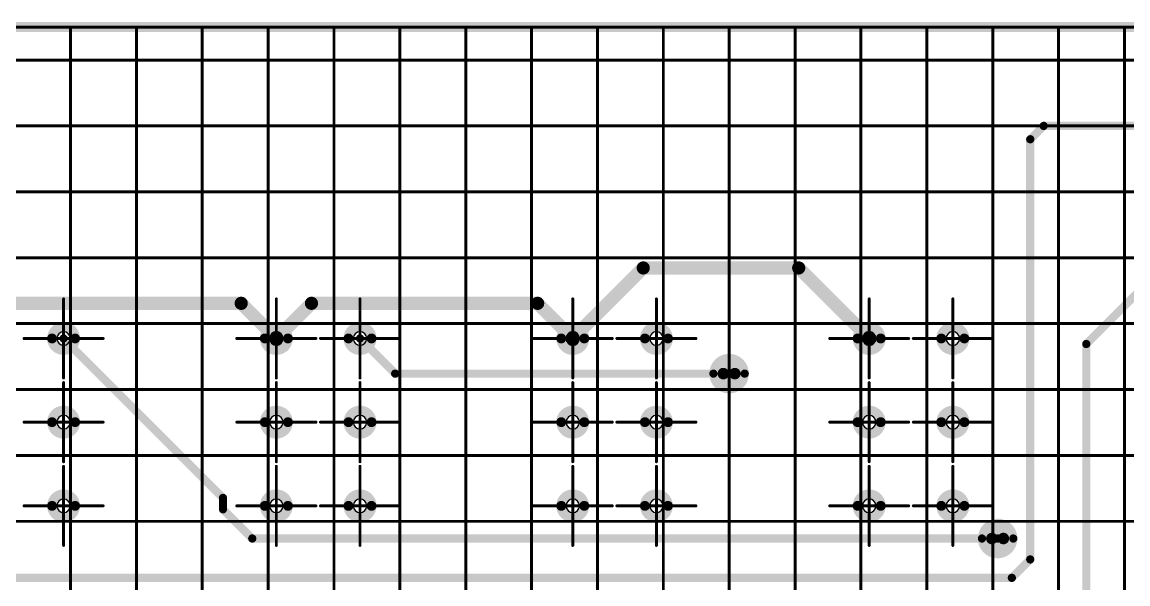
# Model space of a CAD drawing. Header units: millimetres. Extents: x 0 to 841, y 0 to 2540.
# Drawn here: x 616.1 to 683.2, y 2427.2 to 2461.3 of the extents above; entities that cross this region are included whole.
import ezdxf

# ---------------------------------------------------------------- set-up
doc = ezdxf.new("R2010")
doc.units = ezdxf.units.MM
for name, color, linetype in [('Mechanical11', 56, 'Continuous'), ('Mechanical12', 56, 'Continuous'), ('Mechanical7', 56, 'Continuous'), ('Mechanical9', 56, 'Continuous')]:
    doc.layers.add(name, color=color, linetype=linetype)

# ---------------------------------------------------------------- blocks, each defined once
blk = doc.blocks.new('BOASVIEW______B______L_____2__2_32_1_B_3')
at = {"layer": 'Mechanical11'}
for p, q in [((-193.736, -180.563), (-193.868, -180.652)), ((-193.58, -180.532), (-193.736, -180.563)), ((-193.424, -180.563), (-193.58, -180.532)), ((-193.58, -180.532), (-193.58, -180.94)), ((-193.58, -180.94), (-193.58, -180.532)), ((-193.292, -180.652), (-193.424, -180.563)), ((-188.656, -180.563), (-188.788, -180.652)), ((-188.5, -180.532), (-188.656, -180.563)), ((-188.344, -180.563), (-188.5, -180.532)), ((-188.5, -180.532), (-188.5, -180.94)), ((-188.5, -180.94), (-188.5, -180.532)), ((-188.212, -180.652), (-188.344, -180.563)), ((-175.736, -180.563), (-175.868, -180.652)), ((-175.58, -180.532), (-175.736, -180.563)), ((-175.424, -180.563), (-175.58, -180.532)), ((-175.58, -180.532), (-175.58, -180.94)), ((-175.58, -180.94), (-175.58, -180.532)), ((-175.292, -180.652), (-175.424, -180.563)), ((-170.656, -180.563), (-170.788, -180.652)), ((-170.5, -180.532), (-170.656, -180.563)), ((-170.344, -180.563), (-170.5, -180.532)), ((-170.5, -180.532), (-170.5, -180.94)), ((-170.5, -180.94), (-170.5, -180.532)), ((-170.212, -180.652), (-170.344, -180.563)), ((-157.736, -180.563), (-157.868, -180.652)), ((-157.58, -180.532), (-157.736, -180.563)), ((-157.424, -180.563), (-157.58, -180.532)), ((-157.58, -180.532), (-157.58, -180.94)), ((-157.58, -180.94), (-157.58, -180.532)), ((-157.292, -180.652), (-157.424, -180.563)), ((-152.656, -180.563), (-152.788, -180.652)), ((-152.5, -180.532), (-152.656, -180.563)), ((-152.344, -180.563), (-152.5, -180.532)), ((-152.5, -180.532), (-152.5, -180.94)), ((-152.5, -180.94), (-152.5, -180.532)), ((-152.212, -180.652), (-152.344, -180.563)), ((-139.736, -180.563), (-139.868, -180.652)), ((-139.58, -180.532), (-139.736, -180.563)), ((-139.424, -180.563), (-139.58, -180.532)), ((-139.58, -180.532), (-139.58, -180.94)), ((-139.58, -180.94), (-139.58, -180.532)), ((-139.292, -180.652), (-139.424, -180.563)), ((-193.957, -180.784), (-193.988, -180.94)), ((-193.988, -180.94), (-193.58, -180.94)), ((-193.58, -180.94), (-193.988, -180.94)), ((-193.988, -180.94), (-193.957, -181.096)), ((-193.868, -180.652), (-193.957, -180.784)), ((-193.957, -181.096), (-193.868, -181.228)), ((-193.868, -181.228), (-193.736, -181.317)), ((-193.58, -180.94), (-193.172, -180.94)), ((-193.58, -181.348), (-193.58, -180.94)), ((-193.203, -180.784), (-193.292, -180.652)), ((-193.172, -180.94), (-193.203, -180.784)), ((-188.877, -180.784), (-188.908, -180.94)), ((-188.908, -180.94), (-188.5, -180.94)), ((-188.5, -180.94), (-188.908, -180.94)), ((-188.908, -180.94), (-188.877, -181.096)), ((-188.788, -180.652), (-188.877, -180.784)), ((-188.877, -181.096), (-188.788, -181.228)), ((-188.788, -181.228), (-188.656, -181.317)), ((-188.5, -180.94), (-188.092, -180.94)), ((-188.5, -181.348), (-188.5, -180.94)), ((-188.123, -180.784), (-188.212, -180.652)), ((-188.092, -180.94), (-188.123, -180.784)), ((-175.957, -180.784), (-175.988, -180.94)), ((-175.988, -180.94), (-175.58, -180.94)), ((-175.58, -180.94), (-175.988, -180.94)), ((-175.988, -180.94), (-175.957, -181.096)), ((-175.868, -180.652), (-175.957, -180.784)), ((-175.957, -181.096), (-175.868, -181.228)), ((-175.868, -181.228), (-175.736, -181.317)), ((-175.58, -180.94), (-175.172, -180.94)), ((-175.58, -181.348), (-175.58, -180.94)), ((-175.203, -180.784), (-175.292, -180.652)), ((-175.172, -180.94), (-175.203, -180.784)), ((-170.877, -180.784), (-170.908, -180.94)), ((-170.908, -180.94), (-170.5, -180.94)), ((-170.5, -180.94), (-170.908, -180.94)), ((-170.908, -180.94), (-170.877, -181.096)), ((-170.788, -180.652), (-170.877, -180.784)), ((-170.877, -181.096), (-170.788, -181.228)), ((-170.788, -181.228), (-170.656, -181.317)), ((-170.5, -180.94), (-170.092, -180.94)), ((-170.5, -181.348), (-170.5, -180.94)), ((-170.123, -180.784), (-170.212, -180.652)), ((-170.092, -180.94), (-170.123, -180.784)), ((-157.957, -180.784), (-157.988, -180.94)), ((-157.988, -180.94), (-157.58, -180.94)), ((-157.58, -180.94), (-157.988, -180.94)), ((-157.988, -180.94), (-157.957, -181.096)), ((-157.868, -180.652), (-157.957, -180.784)), ((-157.957, -181.096), (-157.868, -181.228)), ((-157.868, -181.228), (-157.736, -181.317)), ((-157.58, -180.94), (-157.172, -180.94)), ((-157.58, -181.348), (-157.58, -180.94)), ((-157.203, -180.784), (-157.292, -180.652)), ((-157.172, -180.94), (-157.203, -180.784)), ((-152.877, -180.784), (-152.908, -180.94)), ((-152.908, -180.94), (-152.5, -180.94)), ((-152.5, -180.94), (-152.908, -180.94)), ((-152.908, -180.94), (-152.877, -181.096)), ((-152.788, -180.652), (-152.877, -180.784)), ((-152.877, -181.096), (-152.788, -181.228)), ((-152.788, -181.228), (-152.656, -181.317)), ((-152.5, -180.94), (-152.092, -180.94)), ((-152.5, -181.348), (-152.5, -180.94)), ((-152.123, -180.784), (-152.212, -180.652)), ((-152.092, -180.94), (-152.123, -180.784)), ((-139.957, -180.784), (-139.988, -180.94)), ((-139.988, -180.94), (-139.58, -180.94)), ((-139.58, -180.94), (-139.988, -180.94)), ((-139.988, -180.94), (-139.957, -181.096)), ((-139.868, -180.652), (-139.957, -180.784)), ((-139.957, -181.096), (-139.868, -181.228)), ((-139.868, -181.228), (-139.736, -181.317)), ((-139.58, -180.94), (-139.172, -180.94)), ((-139.58, -181.348), (-139.58, -180.94)), ((-139.203, -180.784), (-139.292, -180.652)), ((-139.172, -180.94), (-139.203, -180.784)), ((-193.736, -181.317), (-193.58, -181.348)), ((-188.656, -181.317), (-188.5, -181.348)), ((-175.736, -181.317), (-175.58, -181.348)), ((-170.656, -181.317), (-170.5, -181.348)), ((-157.736, -181.317), (-157.58, -181.348)), ((-152.656, -181.317), (-152.5, -181.348)), ((-139.736, -181.317), (-139.58, -181.348)), ((-193.957, -185.864), (-193.988, -186.02)), ((-193.868, -185.732), (-193.957, -185.864)), ((-193.736, -185.643), (-193.868, -185.732)), ((-193.58, -185.612), (-193.736, -185.643)), ((-193.424, -185.643), (-193.58, -185.612)), ((-193.58, -185.612), (-193.58, -186.02)), ((-193.58, -186.02), (-193.58, -185.612)), ((-193.292, -185.732), (-193.424, -185.643)), ((-193.203, -185.864), (-193.292, -185.732)), ((-193.172, -186.02), (-193.203, -185.864)), ((-188.877, -185.864), (-188.908, -186.02)), ((-188.788, -185.732), (-188.877, -185.864)), ((-188.656, -185.643), (-188.788, -185.732)), ((-188.5, -185.612), (-188.656, -185.643)), ((-188.344, -185.643), (-188.5, -185.612)), ((-188.5, -185.612), (-188.5, -186.02)), ((-188.5, -186.02), (-188.5, -185.612)), ((-188.212, -185.732), (-188.344, -185.643)), ((-188.123, -185.864), (-188.212, -185.732)), ((-188.092, -186.02), (-188.123, -185.864)), ((-175.957, -185.864), (-175.988, -186.02)), ((-175.868, -185.732), (-175.957, -185.864)), ((-175.736, -185.643), (-175.868, -185.732)), ((-175.58, -185.612), (-175.736, -185.643)), ((-175.424, -185.643), (-175.58, -185.612)), ((-175.58, -185.612), (-175.58, -186.02)), ((-175.58, -186.02), (-175.58, -185.612)), ((-175.292, -185.732), (-175.424, -185.643)), ((-175.203, -185.864), (-175.292, -185.732)), ((-175.172, -186.02), (-175.203, -185.864)), ((-170.877, -185.864), (-170.908, -186.02)), ((-170.788, -185.732), (-170.877, -185.864)), ((-170.656, -185.643), (-170.788, -185.732)), ((-170.5, -185.612), (-170.656, -185.643)), ((-170.344, -185.643), (-170.5, -185.612)), ((-170.5, -185.612), (-170.5, -186.02)), ((-170.5, -186.02), (-170.5, -185.612)), ((-170.212, -185.732), (-170.344, -185.643)), ((-170.123, -185.864), (-170.212, -185.732)), ((-170.092, -186.02), (-170.123, -185.864)), ((-157.957, -185.864), (-157.988, -186.02)), ((-157.868, -185.732), (-157.957, -185.864)), ((-157.736, -185.643), (-157.868, -185.732)), ((-157.58, -185.612), (-157.736, -185.643)), ((-157.424, -185.643), (-157.58, -185.612)), ((-157.58, -185.612), (-157.58, -186.02)), ((-157.58, -186.02), (-157.58, -185.612)), ((-157.292, -185.732), (-157.424, -185.643)), ((-157.203, -185.864), (-157.292, -185.732)), ((-157.172, -186.02), (-157.203, -185.864)), ((-152.877, -185.864), (-152.908, -186.02)), ((-152.788, -185.732), (-152.877, -185.864)), ((-152.656, -185.643), (-152.788, -185.732)), ((-152.5, -185.612), (-152.656, -185.643)), ((-152.344, -185.643), (-152.5, -185.612)), ((-152.5, -185.612), (-152.5, -186.02)), ((-152.5, -186.02), (-152.5, -185.612)), ((-152.212, -185.732), (-152.344, -185.643)), ((-152.123, -185.864), (-152.212, -185.732)), ((-152.092, -186.02), (-152.123, -185.864)), ((-139.957, -185.864), (-139.988, -186.02)), ((-139.868, -185.732), (-139.957, -185.864)), ((-139.736, -185.643), (-139.868, -185.732)), ((-139.58, -185.612), (-139.736, -185.643)), ((-139.424, -185.643), (-139.58, -185.612)), ((-139.58, -185.612), (-139.58, -186.02)), ((-139.58, -186.02), (-139.58, -185.612)), ((-139.292, -185.732), (-139.424, -185.643)), ((-139.203, -185.864), (-139.292, -185.732)), ((-139.172, -186.02), (-139.203, -185.864)), ((-193.988, -186.02), (-193.58, -186.02)), ((-193.58, -186.02), (-193.988, -186.02)), ((-193.988, -186.02), (-193.957, -186.176)), ((-193.957, -186.176), (-193.868, -186.308)), ((-193.868, -186.308), (-193.736, -186.397)), ((-193.736, -186.397), (-193.58, -186.428)), ((-193.58, -186.02), (-193.172, -186.02)), ((-193.58, -186.428), (-193.58, -186.02)), ((-188.908, -186.02), (-188.5, -186.02)), ((-188.5, -186.02), (-188.908, -186.02)), ((-188.908, -186.02), (-188.877, -186.176)), ((-188.877, -186.176), (-188.788, -186.308)), ((-188.788, -186.308), (-188.656, -186.397)), ((-188.656, -186.397), (-188.5, -186.428)), ((-188.5, -186.02), (-188.092, -186.02)), ((-188.5, -186.428), (-188.5, -186.02)), ((-175.988, -186.02), (-175.58, -186.02)), ((-175.58, -186.02), (-175.988, -186.02)), ((-175.988, -186.02), (-175.957, -186.176)), ((-175.957, -186.176), (-175.868, -186.308)), ((-175.868, -186.308), (-175.736, -186.397)), ((-175.736, -186.397), (-175.58, -186.428)), ((-175.58, -186.02), (-175.172, -186.02)), ((-175.58, -186.428), (-175.58, -186.02)), ((-170.908, -186.02), (-170.5, -186.02)), ((-170.5, -186.02), (-170.908, -186.02)), ((-170.908, -186.02), (-170.877, -186.176)), ((-170.877, -186.176), (-170.788, -186.308)), ((-170.788, -186.308), (-170.656, -186.397)), ((-170.656, -186.397), (-170.5, -186.428)), ((-170.5, -186.02), (-170.092, -186.02)), ((-170.5, -186.428), (-170.5, -186.02)), ((-157.988, -186.02), (-157.58, -186.02)), ((-157.58, -186.02), (-157.988, -186.02)), ((-157.988, -186.02), (-157.957, -186.176)), ((-157.957, -186.176), (-157.868, -186.308)), ((-157.868, -186.308), (-157.736, -186.397)), ((-157.736, -186.397), (-157.58, -186.428)), ((-157.58, -186.02), (-157.172, -186.02)), ((-157.58, -186.428), (-157.58, -186.02)), ((-152.908, -186.02), (-152.5, -186.02)), ((-152.5, -186.02), (-152.908, -186.02)), ((-152.908, -186.02), (-152.877, -186.176)), ((-152.877, -186.176), (-152.788, -186.308)), ((-152.788, -186.308), (-152.656, -186.397)), ((-152.656, -186.397), (-152.5, -186.428)), ((-152.5, -186.02), (-152.092, -186.02)), ((-152.5, -186.428), (-152.5, -186.02)), ((-139.988, -186.02), (-139.58, -186.02)), ((-139.58, -186.02), (-139.988, -186.02)), ((-139.988, -186.02), (-139.957, -186.176)), ((-139.957, -186.176), (-139.868, -186.308)), ((-139.868, -186.308), (-139.736, -186.397)), ((-139.736, -186.397), (-139.58, -186.428)), ((-139.58, -186.02), (-139.172, -186.02)), ((-139.58, -186.428), (-139.58, -186.02)), ((-193.58, -190.692), (-193.736, -190.723)), ((-193.424, -190.723), (-193.58, -190.692)), ((-193.58, -190.692), (-193.58, -191.1)), ((-193.58, -191.1), (-193.58, -190.692)), ((-188.5, -190.692), (-188.656, -190.723)), ((-188.344, -190.723), (-188.5, -190.692)), ((-188.5, -190.692), (-188.5, -191.1)), ((-188.5, -191.1), (-188.5, -190.692)), ((-175.58, -190.692), (-175.736, -190.723)), ((-175.424, -190.723), (-175.58, -190.692)), ((-175.58, -190.692), (-175.58, -191.1)), ((-175.58, -191.1), (-175.58, -190.692)), ((-170.5, -190.692), (-170.656, -190.723)), ((-170.344, -190.723), (-170.5, -190.692)), ((-170.5, -190.692), (-170.5, -191.1)), ((-170.5, -191.1), (-170.5, -190.692)), ((-157.58, -190.692), (-157.736, -190.723)), ((-157.424, -190.723), (-157.58, -190.692)), ((-157.58, -190.692), (-157.58, -191.1)), ((-157.58, -191.1), (-157.58, -190.692)), ((-152.5, -190.692), (-152.656, -190.723)), ((-152.344, -190.723), (-152.5, -190.692)), ((-152.5, -190.692), (-152.5, -191.1)), ((-152.5, -191.1), (-152.5, -190.692)), ((-139.58, -190.692), (-139.736, -190.723)), ((-139.424, -190.723), (-139.58, -190.692)), ((-139.58, -190.692), (-139.58, -191.1)), ((-139.58, -191.1), (-139.58, -190.692)), ((-193.957, -190.944), (-193.988, -191.1)), ((-193.988, -191.1), (-193.58, -191.1)), ((-193.58, -191.1), (-193.988, -191.1)), ((-193.988, -191.1), (-193.957, -191.256)), ((-193.868, -190.812), (-193.957, -190.944)), ((-193.957, -191.256), (-193.868, -191.388)), ((-193.736, -190.723), (-193.868, -190.812)), ((-193.58, -191.1), (-193.172, -191.1)), ((-193.58, -191.508), (-193.58, -191.1)), ((-193.292, -190.812), (-193.424, -190.723)), ((-193.203, -190.944), (-193.292, -190.812)), ((-193.172, -191.1), (-193.203, -190.944)), ((-188.877, -190.944), (-188.908, -191.1)), ((-188.908, -191.1), (-188.5, -191.1)), ((-188.5, -191.1), (-188.908, -191.1)), ((-188.908, -191.1), (-188.877, -191.256)), ((-188.788, -190.812), (-188.877, -190.944)), ((-188.877, -191.256), (-188.788, -191.388)), ((-188.656, -190.723), (-188.788, -190.812)), ((-188.5, -191.1), (-188.092, -191.1)), ((-188.5, -191.508), (-188.5, -191.1)), ((-188.212, -190.812), (-188.344, -190.723)), ((-188.123, -190.944), (-188.212, -190.812)), ((-188.092, -191.1), (-188.123, -190.944)), ((-175.957, -190.944), (-175.988, -191.1)), ((-175.988, -191.1), (-175.58, -191.1)), ((-175.58, -191.1), (-175.988, -191.1)), ((-175.988, -191.1), (-175.957, -191.256)), ((-175.868, -190.812), (-175.957, -190.944)), ((-175.957, -191.256), (-175.868, -191.388)), ((-175.736, -190.723), (-175.868, -190.812)), ((-175.58, -191.1), (-175.172, -191.1)), ((-175.58, -191.508), (-175.58, -191.1)), ((-175.292, -190.812), (-175.424, -190.723)), ((-175.203, -190.944), (-175.292, -190.812)), ((-175.172, -191.1), (-175.203, -190.944)), ((-170.877, -190.944), (-170.908, -191.1)), ((-170.908, -191.1), (-170.5, -191.1)), ((-170.5, -191.1), (-170.908, -191.1)), ((-170.908, -191.1), (-170.877, -191.256)), ((-170.788, -190.812), (-170.877, -190.944)), ((-170.877, -191.256), (-170.788, -191.388)), ((-170.656, -190.723), (-170.788, -190.812)), ((-170.5, -191.1), (-170.092, -191.1)), ((-170.5, -191.508), (-170.5, -191.1)), ((-170.212, -190.812), (-170.344, -190.723)), ((-170.123, -190.944), (-170.212, -190.812)), ((-170.092, -191.1), (-170.123, -190.944)), ((-157.957, -190.944), (-157.988, -191.1)), ((-157.988, -191.1), (-157.58, -191.1)), ((-157.58, -191.1), (-157.988, -191.1)), ((-157.988, -191.1), (-157.957, -191.256)), ((-157.868, -190.812), (-157.957, -190.944)), ((-157.957, -191.256), (-157.868, -191.388)), ((-157.736, -190.723), (-157.868, -190.812)), ((-157.58, -191.1), (-157.172, -191.1)), ((-157.58, -191.508), (-157.58, -191.1)), ((-157.292, -190.812), (-157.424, -190.723)), ((-157.203, -190.944), (-157.292, -190.812)), ((-157.172, -191.1), (-157.203, -190.944)), ((-152.877, -190.944), (-152.908, -191.1)), ((-152.908, -191.1), (-152.5, -191.1)), ((-152.5, -191.1), (-152.908, -191.1)), ((-152.908, -191.1), (-152.877, -191.256)), ((-152.788, -190.812), (-152.877, -190.944)), ((-152.877, -191.256), (-152.788, -191.388)), ((-152.656, -190.723), (-152.788, -190.812)), ((-152.5, -191.1), (-152.092, -191.1)), ((-152.5, -191.508), (-152.5, -191.1)), ((-152.212, -190.812), (-152.344, -190.723)), ((-152.123, -190.944), (-152.212, -190.812)), ((-152.092, -191.1), (-152.123, -190.944)), ((-139.957, -190.944), (-139.988, -191.1)), ((-139.988, -191.1), (-139.58, -191.1)), ((-139.58, -191.1), (-139.988, -191.1)), ((-139.988, -191.1), (-139.957, -191.256)), ((-139.868, -190.812), (-139.957, -190.944)), ((-139.957, -191.256), (-139.868, -191.388)), ((-139.736, -190.723), (-139.868, -190.812)), ((-139.58, -191.1), (-139.172, -191.1)), ((-139.58, -191.508), (-139.58, -191.1)), ((-139.292, -190.812), (-139.424, -190.723)), ((-139.203, -190.944), (-139.292, -190.812)), ((-139.172, -191.1), (-139.203, -190.944)), ((-193.868, -191.388), (-193.736, -191.477)), ((-193.736, -191.477), (-193.58, -191.508)), ((-188.788, -191.388), (-188.656, -191.477)), ((-188.656, -191.477), (-188.5, -191.508)), ((-175.868, -191.388), (-175.736, -191.477)), ((-175.736, -191.477), (-175.58, -191.508)), ((-170.788, -191.388), (-170.656, -191.477)), ((-170.656, -191.477), (-170.5, -191.508)), ((-157.868, -191.388), (-157.736, -191.477)), ((-157.736, -191.477), (-157.58, -191.508)), ((-152.788, -191.388), (-152.656, -191.477)), ((-152.656, -191.477), (-152.5, -191.508)), ((-139.868, -191.388), (-139.736, -191.477)), ((-139.736, -191.477), (-139.58, -191.508))]:
    blk.add_line(p, q, dxfattribs=at)
for points, const_width in [([(-195.95, -178.958, 1), (-196.65, -178.958, 1)], 0.7), ([(-196.825, -178.958, 1), (-196.475, -178.958, 1)], 0.35), ([(-196.125, -178.958, 1), (-195.775, -178.958, 1)], 0.35), ([(-179.643, -188.966, 1), (-180.343, -188.966, 1)], 0.7), ([(-180.518, -188.966, 1), (-180.168, -188.966, 1)], 0.35), ([(-179.818, -188.966, 1), (-179.468, -188.966, 1)], 0.35)]:
    blk.add_lwpolyline(points, format="xyb", close=True, dxfattribs=dict(at, const_width=const_width))
at = {"layer": 'Mechanical12'}
for p, q in [((-193.172, -180.94), (-193.58, -180.94)), ((-193.58, -180.94), (-193.58, -181.348)), ((-193.424, -181.317), (-193.292, -181.228)), ((-193.292, -181.228), (-193.203, -181.096)), ((-193.203, -181.096), (-193.172, -180.94)), ((-188.092, -180.94), (-188.5, -180.94)), ((-188.5, -180.94), (-188.5, -181.348)), ((-188.344, -181.317), (-188.212, -181.228)), ((-188.212, -181.228), (-188.123, -181.096)), ((-188.123, -181.096), (-188.092, -180.94)), ((-175.172, -180.94), (-175.58, -180.94)), ((-175.58, -180.94), (-175.58, -181.348)), ((-175.424, -181.317), (-175.292, -181.228)), ((-175.292, -181.228), (-175.203, -181.096)), ((-175.203, -181.096), (-175.172, -180.94)), ((-170.092, -180.94), (-170.5, -180.94)), ((-170.5, -180.94), (-170.5, -181.348)), ((-170.344, -181.317), (-170.212, -181.228)), ((-170.212, -181.228), (-170.123, -181.096)), ((-170.123, -181.096), (-170.092, -180.94)), ((-157.172, -180.94), (-157.58, -180.94)), ((-157.58, -180.94), (-157.58, -181.348)), ((-157.424, -181.317), (-157.292, -181.228)), ((-157.292, -181.228), (-157.203, -181.096)), ((-157.203, -181.096), (-157.172, -180.94)), ((-152.092, -180.94), (-152.5, -180.94)), ((-152.5, -180.94), (-152.5, -181.348)), ((-152.344, -181.317), (-152.212, -181.228)), ((-152.212, -181.228), (-152.123, -181.096)), ((-152.123, -181.096), (-152.092, -180.94)), ((-139.172, -180.94), (-139.58, -180.94)), ((-139.58, -180.94), (-139.58, -181.348)), ((-139.424, -181.317), (-139.292, -181.228)), ((-139.292, -181.228), (-139.203, -181.096)), ((-139.203, -181.096), (-139.172, -180.94)), ((-193.58, -181.348), (-193.424, -181.317)), ((-188.5, -181.348), (-188.344, -181.317)), ((-175.58, -181.348), (-175.424, -181.317)), ((-170.5, -181.348), (-170.344, -181.317)), ((-157.58, -181.348), (-157.424, -181.317)), ((-152.5, -181.348), (-152.344, -181.317)), ((-139.58, -181.348), (-139.424, -181.317)), ((-193.172, -186.02), (-193.58, -186.02)), ((-193.58, -186.02), (-193.58, -186.428)), ((-193.58, -186.428), (-193.424, -186.397)), ((-193.424, -186.397), (-193.292, -186.308)), ((-193.292, -186.308), (-193.203, -186.176)), ((-193.203, -186.176), (-193.172, -186.02)), ((-188.092, -186.02), (-188.5, -186.02)), ((-188.5, -186.02), (-188.5, -186.428)), ((-188.5, -186.428), (-188.344, -186.397)), ((-188.344, -186.397), (-188.212, -186.308)), ((-188.212, -186.308), (-188.123, -186.176)), ((-188.123, -186.176), (-188.092, -186.02)), ((-175.172, -186.02), (-175.58, -186.02)), ((-175.58, -186.02), (-175.58, -186.428)), ((-175.58, -186.428), (-175.424, -186.397)), ((-175.424, -186.397), (-175.292, -186.308)), ((-175.292, -186.308), (-175.203, -186.176)), ((-175.203, -186.176), (-175.172, -186.02)), ((-170.092, -186.02), (-170.5, -186.02)), ((-170.5, -186.02), (-170.5, -186.428)), ((-170.5, -186.428), (-170.344, -186.397)), ((-170.344, -186.397), (-170.212, -186.308)), ((-170.212, -186.308), (-170.123, -186.176)), ((-170.123, -186.176), (-170.092, -186.02)), ((-157.172, -186.02), (-157.58, -186.02)), ((-157.58, -186.02), (-157.58, -186.428)), ((-157.58, -186.428), (-157.424, -186.397)), ((-157.424, -186.397), (-157.292, -186.308)), ((-157.292, -186.308), (-157.203, -186.176)), ((-157.203, -186.176), (-157.172, -186.02)), ((-152.092, -186.02), (-152.5, -186.02)), ((-152.5, -186.02), (-152.5, -186.428)), ((-152.5, -186.428), (-152.344, -186.397)), ((-152.344, -186.397), (-152.212, -186.308)), ((-152.212, -186.308), (-152.123, -186.176)), ((-152.123, -186.176), (-152.092, -186.02)), ((-139.172, -186.02), (-139.58, -186.02)), ((-139.58, -186.02), (-139.58, -186.428)), ((-139.58, -186.428), (-139.424, -186.397)), ((-139.424, -186.397), (-139.292, -186.308)), ((-139.292, -186.308), (-139.203, -186.176)), ((-139.203, -186.176), (-139.172, -186.02)), ((-193.172, -191.1), (-193.58, -191.1)), ((-193.58, -191.1), (-193.58, -191.508)), ((-193.292, -191.388), (-193.203, -191.256)), ((-193.203, -191.256), (-193.172, -191.1)), ((-188.092, -191.1), (-188.5, -191.1)), ((-188.5, -191.1), (-188.5, -191.508)), ((-188.212, -191.388), (-188.123, -191.256)), ((-188.123, -191.256), (-188.092, -191.1)), ((-175.172, -191.1), (-175.58, -191.1)), ((-175.58, -191.1), (-175.58, -191.508)), ((-175.292, -191.388), (-175.203, -191.256)), ((-175.203, -191.256), (-175.172, -191.1)), ((-170.092, -191.1), (-170.5, -191.1)), ((-170.5, -191.1), (-170.5, -191.508)), ((-170.212, -191.388), (-170.123, -191.256)), ((-170.123, -191.256), (-170.092, -191.1)), ((-157.172, -191.1), (-157.58, -191.1)), ((-157.58, -191.1), (-157.58, -191.508)), ((-157.292, -191.388), (-157.203, -191.256)), ((-157.203, -191.256), (-157.172, -191.1)), ((-152.092, -191.1), (-152.5, -191.1)), ((-152.5, -191.1), (-152.5, -191.508)), ((-152.212, -191.388), (-152.123, -191.256)), ((-152.123, -191.256), (-152.092, -191.1)), ((-139.172, -191.1), (-139.58, -191.1)), ((-139.58, -191.1), (-139.58, -191.508)), ((-139.292, -191.388), (-139.203, -191.256)), ((-139.203, -191.256), (-139.172, -191.1)), ((-193.58, -191.508), (-193.424, -191.477)), ((-193.424, -191.477), (-193.292, -191.388)), ((-188.5, -191.508), (-188.344, -191.477)), ((-188.344, -191.477), (-188.212, -191.388)), ((-175.58, -191.508), (-175.424, -191.477)), ((-175.424, -191.477), (-175.292, -191.388)), ((-170.5, -191.508), (-170.344, -191.477)), ((-170.344, -191.477), (-170.212, -191.388)), ((-157.58, -191.508), (-157.424, -191.477)), ((-157.424, -191.477), (-157.292, -191.388)), ((-152.5, -191.508), (-152.344, -191.477)), ((-152.344, -191.477), (-152.212, -191.388)), ((-139.58, -191.508), (-139.424, -191.477)), ((-139.424, -191.477), (-139.292, -191.388))]:
    blk.add_line(p, q, dxfattribs=at)
for points, const_width in [([(-201.684, -160.467), (-201.684, -190.764)], 0.5), ([(-197.163, -176.57), (-198.281, -177.688)], 0.5), ([(-70.722, -176.57), (-197.163, -176.57)], 0.5), ([(-198.281, -177.688), (-198.281, -203.19)], 0.5), ([(-151.037, -178.958), (-196.3, -178.958)], 0.5), ([(-149.259, -180.736), (-151.037, -178.958)], 0.5), ([(-149.259, -180.736), (-149.259, -181.421)], 0.5), ([(-139.58, -191.1), (-149.259, -181.421)], 0.5), ([(-159.714, -188.966), (-179.993, -188.966)], 0.5), ([(-157.58, -191.1), (-159.714, -188.966)], 0.5), ([(-201.684, -190.764), (-212.92, -202)], 0.5), ([(-184.22, -195.38), (-188.5, -191.1)], 0.8), ([(-170.5, -191.1), (-174.78, -195.38)], 0.8), ([(-168.367, -193.233), (-170.5, -191.1)], 0.8), ([(-152.5, -191.1), (-154.633, -193.233)], 0.8), ([(-150.367, -193.233), (-152.5, -191.1)], 0.8), ([(-154.633, -193.233), (-168.367, -193.233)], 0.8), ([(-136.633, -193.233), (-150.367, -193.233)], 0.8), ([(-174.78, -195.38), (-184.22, -195.38)], 0.8), ([(-198.281, -203.19), (-199.094, -204.002)], 0.5), ([(-199.094, -204.002), (-286.918, -204.002)], 0.5), ([(0, -210), (-320, -210)], 0.6), ([(0, -210), (-320, -210)], 0.6)]:
    blk.add_lwpolyline(points, dxfattribs=dict(at, const_width=const_width))
for points, const_width in [([(-197.288, -176.57, 1), (-197.038, -176.57, 1)], 0.25), ([(-197.288, -176.57, 1), (-197.038, -176.57, 1)], 0.25), ([(-198.406, -177.688, 1), (-198.156, -177.688, 1)], 0.25), ([(-198.406, -177.688, 1), (-198.156, -177.688, 1)], 0.25), ([(-195.35, -178.958, 1), (-197.25, -178.958, 1)], 0.5), ([(-197.375, -178.958, 1), (-197.125, -178.958, 1)], 0.25), ([(-196.425, -178.958, 1), (-196.175, -178.958, 1)], 0.25), ([(-195.475, -178.958, 1), (-195.225, -178.958, 1)], 0.25), ([(-151.162, -178.958, 1), (-150.912, -178.958, 1)], 0.25), ([(-151.162, -178.958, 1), (-150.912, -178.958, 1)], 0.25), ([(-192.88, -180.94, 1), (-194.28, -180.94, 1)], 0.6), ([(-187.8, -180.94, 1), (-189.2, -180.94, 1)], 0.6), ([(-174.88, -180.94, 1), (-176.28, -180.94, 1)], 0.6), ([(-169.8, -180.94, 1), (-171.2, -180.94, 1)], 0.6), ([(-156.88, -180.94, 1), (-158.28, -180.94, 1)], 0.6), ([(-151.8, -180.94, 1), (-153.2, -180.94, 1)], 0.6), ([(-138.88, -180.94, 1), (-140.28, -180.94, 1)], 0.6), ([(-149.384, -180.736, 1), (-149.134, -180.736, 1)], 0.25), ([(-149.384, -180.736, 1), (-149.134, -180.736, 1)], 0.25), ([(-194.43, -180.94, 1), (-194.13, -180.94, 1)], 0.3), ([(-193.03, -180.94, 1), (-192.73, -180.94, 1)], 0.3), ([(-189.35, -180.94, 1), (-189.05, -180.94, 1)], 0.3), ([(-187.95, -180.94, 1), (-187.65, -180.94, 1)], 0.3), ([(-176.43, -180.94, 1), (-176.13, -180.94, 1)], 0.3), ([(-175.03, -180.94, 1), (-174.73, -180.94, 1)], 0.3), ([(-171.35, -180.94, 1), (-171.05, -180.94, 1)], 0.3), ([(-169.95, -180.94, 1), (-169.65, -180.94, 1)], 0.3), ([(-158.43, -180.94, 1), (-158.13, -180.94, 1)], 0.3), ([(-157.03, -180.94, 1), (-156.73, -180.94, 1)], 0.3), ([(-153.35, -180.94, 1), (-153.05, -180.94, 1)], 0.3), ([(-151.95, -180.94, 1), (-151.65, -180.94, 1)], 0.3), ([(-149.384, -181.421, 1), (-149.134, -181.421, 1)], 0.25), ([(-149.384, -181.421, 1), (-149.134, -181.421, 1)], 0.25), ([(-140.43, -180.94, 1), (-140.13, -180.94, 1)], 0.3), ([(-139.03, -180.94, 1), (-138.73, -180.94, 1)], 0.3), ([(-192.88, -186.02, 1), (-194.28, -186.02, 1)], 0.6), ([(-187.8, -186.02, 1), (-189.2, -186.02, 1)], 0.6), ([(-174.88, -186.02, 1), (-176.28, -186.02, 1)], 0.6), ([(-169.8, -186.02, 1), (-171.2, -186.02, 1)], 0.6), ([(-156.88, -186.02, 1), (-158.28, -186.02, 1)], 0.6), ([(-151.8, -186.02, 1), (-153.2, -186.02, 1)], 0.6), ([(-138.88, -186.02, 1), (-140.28, -186.02, 1)], 0.6), ([(-194.43, -186.02, 1), (-194.13, -186.02, 1)], 0.3), ([(-193.03, -186.02, 1), (-192.73, -186.02, 1)], 0.3), ([(-189.35, -186.02, 1), (-189.05, -186.02, 1)], 0.3), ([(-187.95, -186.02, 1), (-187.65, -186.02, 1)], 0.3), ([(-176.43, -186.02, 1), (-176.13, -186.02, 1)], 0.3), ([(-175.03, -186.02, 1), (-174.73, -186.02, 1)], 0.3), ([(-171.35, -186.02, 1), (-171.05, -186.02, 1)], 0.3), ([(-169.95, -186.02, 1), (-169.65, -186.02, 1)], 0.3), ([(-158.43, -186.02, 1), (-158.13, -186.02, 1)], 0.3), ([(-157.03, -186.02, 1), (-156.73, -186.02, 1)], 0.3), ([(-153.35, -186.02, 1), (-153.05, -186.02, 1)], 0.3), ([(-151.95, -186.02, 1), (-151.65, -186.02, 1)], 0.3), ([(-140.43, -186.02, 1), (-140.13, -186.02, 1)], 0.3), ([(-139.03, -186.02, 1), (-138.73, -186.02, 1)], 0.3), ([(-179.043, -188.966, 1), (-180.943, -188.966, 1)], 0.5), ([(-181.068, -188.966, 1), (-180.818, -188.966, 1)], 0.25), ([(-180.118, -188.966, 1), (-179.868, -188.966, 1)], 0.25), ([(-179.168, -188.966, 1), (-178.918, -188.966, 1)], 0.25), ([(-159.839, -188.966, 1), (-159.589, -188.966, 1)], 0.25), ([(-159.839, -188.966, 1), (-159.589, -188.966, 1)], 0.25), ([(-201.809, -190.764, 1), (-201.559, -190.764, 1)], 0.25), ([(-201.809, -190.764, 1), (-201.559, -190.764, 1)], 0.25), ([(-192.88, -191.1, 1), (-194.28, -191.1, 1)], 0.6), ([(-187.8, -191.1, 1), (-189.2, -191.1, 1)], 0.6), ([(-188.7, -191.1, 1), (-188.3, -191.1, 1)], 0.4), ([(-174.88, -191.1, 1), (-176.28, -191.1, 1)], 0.6), ([(-169.8, -191.1, 1), (-171.2, -191.1, 1)], 0.6), ([(-170.7, -191.1, 1), (-170.3, -191.1, 1)], 0.4), ([(-170.7, -191.1, 1), (-170.3, -191.1, 1)], 0.4), ([(-156.88, -191.1, 1), (-158.28, -191.1, 1)], 0.6), ([(-151.8, -191.1, 1), (-153.2, -191.1, 1)], 0.6), ([(-152.7, -191.1, 1), (-152.3, -191.1, 1)], 0.4), ([(-152.7, -191.1, 1), (-152.3, -191.1, 1)], 0.4), ([(-138.88, -191.1, 1), (-140.28, -191.1, 1)], 0.6), ([(-194.43, -191.1, 1), (-194.13, -191.1, 1)], 0.3), ([(-193.03, -191.1, 1), (-192.73, -191.1, 1)], 0.3), ([(-189.35, -191.1, 1), (-189.05, -191.1, 1)], 0.3), ([(-187.95, -191.1, 1), (-187.65, -191.1, 1)], 0.3), ([(-176.43, -191.1, 1), (-176.13, -191.1, 1)], 0.3), ([(-175.03, -191.1, 1), (-174.73, -191.1, 1)], 0.3), ([(-171.35, -191.1, 1), (-171.05, -191.1, 1)], 0.3), ([(-169.95, -191.1, 1), (-169.65, -191.1, 1)], 0.3), ([(-158.43, -191.1, 1), (-158.13, -191.1, 1)], 0.3), ([(-157.705, -191.1, 1), (-157.455, -191.1, 1)], 0.25), ([(-157.03, -191.1, 1), (-156.73, -191.1, 1)], 0.3), ([(-153.35, -191.1, 1), (-153.05, -191.1, 1)], 0.3), ([(-151.95, -191.1, 1), (-151.65, -191.1, 1)], 0.3), ([(-140.43, -191.1, 1), (-140.13, -191.1, 1)], 0.3), ([(-139.705, -191.1, 1), (-139.455, -191.1, 1)], 0.25), ([(-139.03, -191.1, 1), (-138.73, -191.1, 1)], 0.3), ([(-168.567, -193.233, 1), (-168.167, -193.233, 1)], 0.4), ([(-168.567, -193.233, 1), (-168.167, -193.233, 1)], 0.4), ([(-154.833, -193.233, 1), (-154.433, -193.233, 1)], 0.4), ([(-154.833, -193.233, 1), (-154.433, -193.233, 1)], 0.4), ([(-150.567, -193.233, 1), (-150.167, -193.233, 1)], 0.4), ([(-150.567, -193.233, 1), (-150.167, -193.233, 1)], 0.4), ([(-184.42, -195.38, 1), (-184.02, -195.38, 1)], 0.4), ([(-184.42, -195.38, 1), (-184.02, -195.38, 1)], 0.4), ([(-174.98, -195.38, 1), (-174.58, -195.38, 1)], 0.4), ([(-174.98, -195.38, 1), (-174.58, -195.38, 1)], 0.4), ([(-198.406, -203.19, 1), (-198.156, -203.19, 1)], 0.25), ([(-198.406, -203.19, 1), (-198.156, -203.19, 1)], 0.25), ([(-199.219, -204.002, 1), (-198.969, -204.002, 1)], 0.25), ([(-199.219, -204.002, 1), (-198.969, -204.002, 1)], 0.25)]:
    blk.add_lwpolyline(points, format="xyb", close=True, dxfattribs=dict(at, const_width=const_width))
at = {"layer": 'Mechanical7', "const_width": 0.18}
for points in [[(-193.58, -178.54), (-193.58, -183.34)], [(-188.5, -178.54), (-188.5, -183.34)], [(-175.58, -178.54), (-175.58, -183.34)], [(-170.5, -178.54), (-170.5, -183.34)], [(-157.58, -178.54), (-157.58, -183.34)], [(-152.5, -178.54), (-152.5, -183.34)], [(-139.58, -178.54), (-139.58, -183.34)], [(-191.18, -180.94), (-195.98, -180.94)], [(-186.1, -180.94), (-190.9, -180.94)], [(-173.18, -180.94), (-177.98, -180.94)], [(-168.1, -180.94), (-172.9, -180.94)], [(-155.18, -180.94), (-159.98, -180.94)], [(-150.1, -180.94), (-154.9, -180.94)], [(-137.18, -180.94), (-141.98, -180.94)], [(-193.58, -183.62), (-193.58, -188.42)], [(-188.5, -183.62), (-188.5, -188.42)], [(-175.58, -183.62), (-175.58, -188.42)], [(-170.5, -183.62), (-170.5, -188.42)], [(-157.58, -183.62), (-157.58, -188.42)], [(-152.5, -183.62), (-152.5, -188.42)], [(-139.58, -183.62), (-139.58, -188.42)], [(-191.18, -186.02), (-195.98, -186.02)], [(-186.1, -186.02), (-190.9, -186.02)], [(-173.18, -186.02), (-177.98, -186.02)], [(-168.1, -186.02), (-172.9, -186.02)], [(-155.18, -186.02), (-159.98, -186.02)], [(-150.1, -186.02), (-154.9, -186.02)], [(-137.18, -186.02), (-141.98, -186.02)], [(-193.58, -188.7), (-193.58, -193.5)], [(-188.5, -188.7), (-188.5, -193.5)], [(-175.58, -188.7), (-175.58, -193.5)], [(-170.5, -188.7), (-170.5, -193.5)], [(-157.58, -188.7), (-157.58, -193.5)], [(-152.5, -188.7), (-152.5, -193.5)], [(-139.58, -188.7), (-139.58, -193.5)], [(-191.18, -191.1), (-195.98, -191.1)], [(-186.1, -191.1), (-190.9, -191.1)], [(-173.18, -191.1), (-177.98, -191.1)], [(-168.1, -191.1), (-172.9, -191.1)], [(-155.18, -191.1), (-159.98, -191.1)], [(-150.1, -191.1), (-154.9, -191.1)], [(-137.18, -191.1), (-141.98, -191.1)]]:
    blk.add_lwpolyline(points, dxfattribs=at)
at = {"layer": 'Mechanical7', "const_width": 0.09}
for points in [[(-193.625, -178.54, 1), (-193.535, -178.54, 1)], [(-188.545, -178.54, 1), (-188.455, -178.54, 1)], [(-175.625, -178.54, 1), (-175.535, -178.54, 1)], [(-170.545, -178.54, 1), (-170.455, -178.54, 1)], [(-157.625, -178.54, 1), (-157.535, -178.54, 1)], [(-152.545, -178.54, 1), (-152.455, -178.54, 1)], [(-139.625, -178.54, 1), (-139.535, -178.54, 1)], [(-196.025, -180.94, 1), (-195.935, -180.94, 1)], [(-191.225, -180.94, 1), (-191.135, -180.94, 1)], [(-190.945, -180.94, 1), (-190.855, -180.94, 1)], [(-186.145, -180.94, 1), (-186.055, -180.94, 1)], [(-178.025, -180.94, 1), (-177.935, -180.94, 1)], [(-173.225, -180.94, 1), (-173.135, -180.94, 1)], [(-172.945, -180.94, 1), (-172.855, -180.94, 1)], [(-168.145, -180.94, 1), (-168.055, -180.94, 1)], [(-160.025, -180.94, 1), (-159.935, -180.94, 1)], [(-155.225, -180.94, 1), (-155.135, -180.94, 1)], [(-154.945, -180.94, 1), (-154.855, -180.94, 1)], [(-150.145, -180.94, 1), (-150.055, -180.94, 1)], [(-142.025, -180.94, 1), (-141.935, -180.94, 1)], [(-137.225, -180.94, 1), (-137.135, -180.94, 1)], [(-193.625, -183.34, 1), (-193.535, -183.34, 1)], [(-188.545, -183.34, 1), (-188.455, -183.34, 1)], [(-175.625, -183.34, 1), (-175.535, -183.34, 1)], [(-170.545, -183.34, 1), (-170.455, -183.34, 1)], [(-157.625, -183.34, 1), (-157.535, -183.34, 1)], [(-152.545, -183.34, 1), (-152.455, -183.34, 1)], [(-139.625, -183.34, 1), (-139.535, -183.34, 1)], [(-193.625, -183.62, 1), (-193.535, -183.62, 1)], [(-188.545, -183.62, 1), (-188.455, -183.62, 1)], [(-175.625, -183.62, 1), (-175.535, -183.62, 1)], [(-170.545, -183.62, 1), (-170.455, -183.62, 1)], [(-157.625, -183.62, 1), (-157.535, -183.62, 1)], [(-152.545, -183.62, 1), (-152.455, -183.62, 1)], [(-139.625, -183.62, 1), (-139.535, -183.62, 1)], [(-196.025, -186.02, 1), (-195.935, -186.02, 1)], [(-191.225, -186.02, 1), (-191.135, -186.02, 1)], [(-190.945, -186.02, 1), (-190.855, -186.02, 1)], [(-186.145, -186.02, 1), (-186.055, -186.02, 1)], [(-178.025, -186.02, 1), (-177.935, -186.02, 1)], [(-173.225, -186.02, 1), (-173.135, -186.02, 1)], [(-172.945, -186.02, 1), (-172.855, -186.02, 1)], [(-168.145, -186.02, 1), (-168.055, -186.02, 1)], [(-160.025, -186.02, 1), (-159.935, -186.02, 1)], [(-155.225, -186.02, 1), (-155.135, -186.02, 1)], [(-154.945, -186.02, 1), (-154.855, -186.02, 1)], [(-150.145, -186.02, 1), (-150.055, -186.02, 1)], [(-142.025, -186.02, 1), (-141.935, -186.02, 1)], [(-137.225, -186.02, 1), (-137.135, -186.02, 1)], [(-193.625, -188.42, 1), (-193.535, -188.42, 1)], [(-193.625, -188.7, 1), (-193.535, -188.7, 1)], [(-188.545, -188.42, 1), (-188.455, -188.42, 1)], [(-188.545, -188.7, 1), (-188.455, -188.7, 1)], [(-175.625, -188.42, 1), (-175.535, -188.42, 1)], [(-175.625, -188.7, 1), (-175.535, -188.7, 1)], [(-170.545, -188.42, 1), (-170.455, -188.42, 1)], [(-170.545, -188.7, 1), (-170.455, -188.7, 1)], [(-157.625, -188.42, 1), (-157.535, -188.42, 1)], [(-157.625, -188.7, 1), (-157.535, -188.7, 1)], [(-152.545, -188.42, 1), (-152.455, -188.42, 1)], [(-152.545, -188.7, 1), (-152.455, -188.7, 1)], [(-139.625, -188.42, 1), (-139.535, -188.42, 1)], [(-139.625, -188.7, 1), (-139.535, -188.7, 1)], [(-196.025, -191.1, 1), (-195.935, -191.1, 1)], [(-191.225, -191.1, 1), (-191.135, -191.1, 1)], [(-190.945, -191.1, 1), (-190.855, -191.1, 1)], [(-186.145, -191.1, 1), (-186.055, -191.1, 1)], [(-178.025, -191.1, 1), (-177.935, -191.1, 1)], [(-173.225, -191.1, 1), (-173.135, -191.1, 1)], [(-172.945, -191.1, 1), (-172.855, -191.1, 1)], [(-168.145, -191.1, 1), (-168.055, -191.1, 1)], [(-160.025, -191.1, 1), (-159.935, -191.1, 1)], [(-155.225, -191.1, 1), (-155.135, -191.1, 1)], [(-154.945, -191.1, 1), (-154.855, -191.1, 1)], [(-150.145, -191.1, 1), (-150.055, -191.1, 1)], [(-142.025, -191.1, 1), (-141.935, -191.1, 1)], [(-137.225, -191.1, 1), (-137.135, -191.1, 1)], [(-193.625, -193.5, 1), (-193.535, -193.5, 1)], [(-188.545, -193.5, 1), (-188.455, -193.5, 1)], [(-175.625, -193.5, 1), (-175.535, -193.5, 1)], [(-170.545, -193.5, 1), (-170.455, -193.5, 1)], [(-157.625, -193.5, 1), (-157.535, -193.5, 1)], [(-152.545, -193.5, 1), (-152.455, -193.5, 1)], [(-139.625, -193.5, 1), (-139.535, -193.5, 1)]]:
    blk.add_lwpolyline(points, format="xyb", close=True, dxfattribs=at)
at = {"layer": 'Mechanical9', "const_width": 0.18}
for points in [[(-204, 0), (-204, -210)], [(-200, 0), (-200, -210)], [(-196, 0), (-196, -210)], [(-192, 0), (-192, -210)], [(-188, 0), (-188, -210)], [(-184, 0), (-184, -210)], [(-180, 0), (-180, -210)], [(-176, 0), (-176, -210)], [(-172, 0), (-172, -210)], [(-168, 0), (-168, -210)], [(-164, 0), (-164, -210)], [(-160, 0), (-160, -210)], [(-156, 0), (-156, -210)], [(-152, 0), (-152, -210)], [(-148, 0), (-148, -210)], [(-144, 0), (-144, -210)], [(-140, 0), (-140, -210)], [(0, -180), (-320, -180)], [(0, -184), (-320, -184)], [(0, -188), (-320, -188)], [(0, -192), (-320, -192)], [(0, -196), (-320, -196)], [(0, -200), (-320, -200)], [(0, -204), (-320, -204)], [(0, -208), (-320, -208)], [(0, -210), (-320, -210)]]:
    blk.add_lwpolyline(points, dxfattribs=at)
at = {"layer": 'Mechanical9', "const_width": 0.09}
for points in [[(-204.045, -210, 1), (-203.955, -210, 1)], [(-200.045, -210, 1), (-199.955, -210, 1)], [(-196.045, -210, 1), (-195.955, -210, 1)], [(-192.045, -210, 1), (-191.955, -210, 1)], [(-188.045, -210, 1), (-187.955, -210, 1)], [(-184.045, -210, 1), (-183.955, -210, 1)], [(-180.045, -210, 1), (-179.955, -210, 1)], [(-176.045, -210, 1), (-175.955, -210, 1)], [(-172.045, -210, 1), (-171.955, -210, 1)], [(-168.045, -210, 1), (-167.955, -210, 1)], [(-164.045, -210, 1), (-163.955, -210, 1)], [(-160.045, -210, 1), (-159.955, -210, 1)], [(-156.045, -210, 1), (-155.955, -210, 1)], [(-152.045, -210, 1), (-151.955, -210, 1)], [(-148.045, -210, 1), (-147.955, -210, 1)], [(-144.045, -210, 1), (-143.955, -210, 1)], [(-140.045, -210, 1), (-139.955, -210, 1)]]:
    blk.add_lwpolyline(points, format="xyb", close=True, dxfattribs=at)

msp = doc.modelspace()

# ---------------------------------------------------------------- block references
at = {"rotation": 180}
msp.add_blockref('BOASVIEW______B______L_____2__2_32_1_B_3', (479, 2251), dxfattribs=at)

doc.saveas('drawing.dxf')
